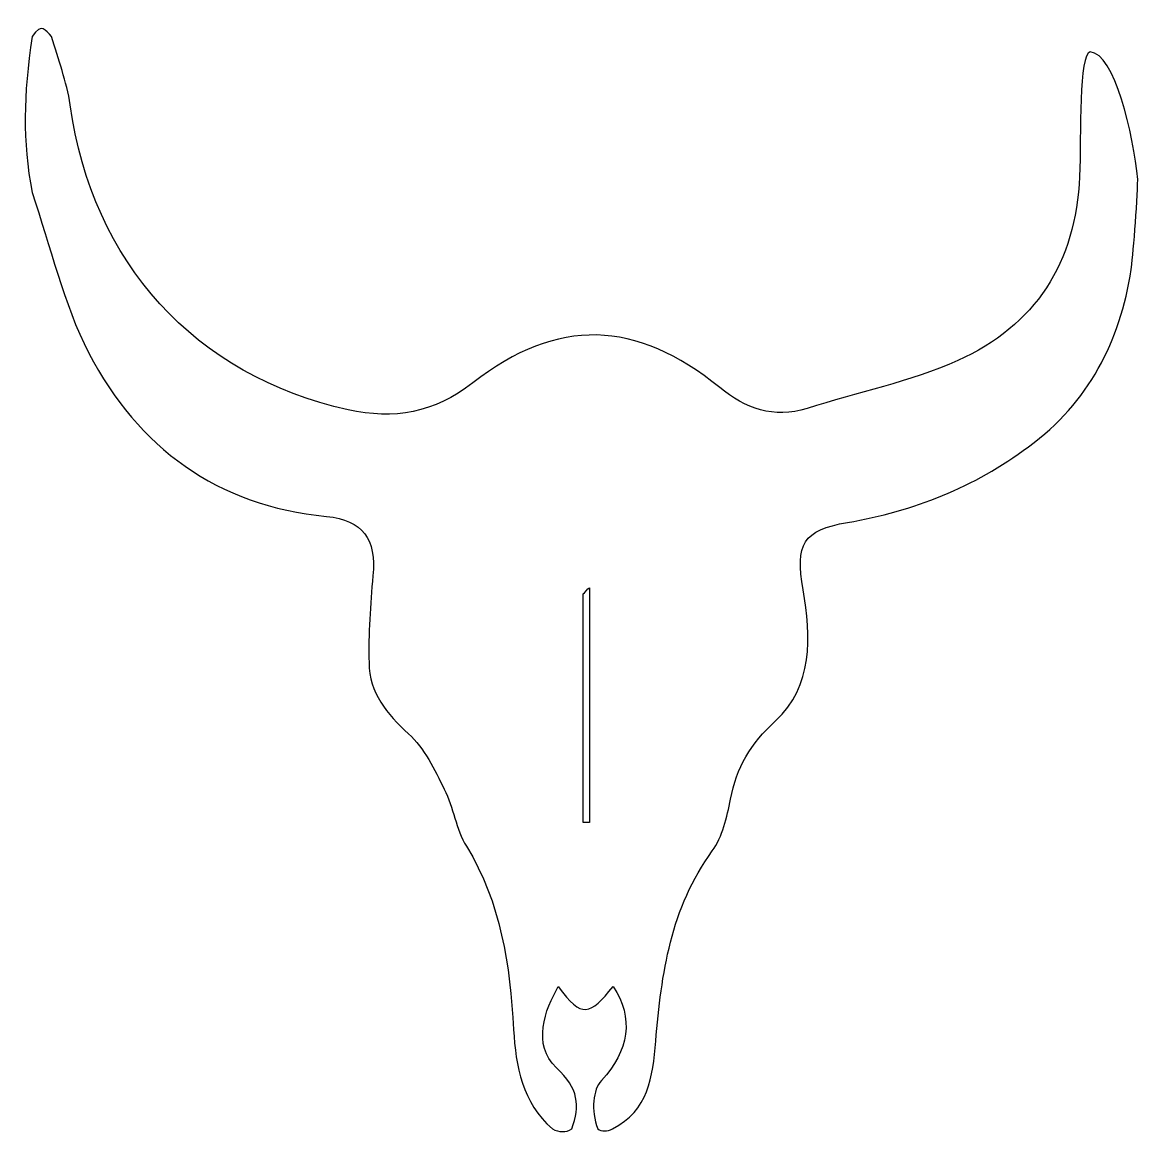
# Model space of a CAD drawing. Header units: centimetres. Extents: x -8.7 to 9.1, y -8.8 to 9.
import ezdxf

# ---------------------------------------------------------------- set-up
doc = ezdxf.new("R2010")
doc.units = ezdxf.units.CM
doc.header["$MEASUREMENT"] = 0
doc.layers.add('Layer 1', color=7, linetype='Continuous')

msp = doc.modelspace()

# ---------------------------------------------------------------- linework, layer by layer
at = {"layer": 'Layer 1'}
for points, knots in [([(-8.25619, 8.7739), (-8.15488, 8.41047), (-8.01119, 8.05304), (-7.95917, 7.68271), (-7.95917, 7.68271), (-7.60333, 5.1498), (-5.96715, 3.34852), (-3.5152, 2.8053), (-3.5152, 2.8053), (-2.77892, 2.64218), (-2.13595, 2.75413), (-1.52032, 3.23464), (-1.52032, 3.23464), (-0.16584, 4.29186), (1.09226, 4.24646), (2.42811, 3.16117), (2.42811, 3.16117), (2.83689, 2.82901), (3.2888, 2.65846), (3.82365, 2.82663), (3.82365, 2.82663), (4.6283, 3.07962), (5.46912, 3.2498), (6.23342, 3.59181), (6.23342, 3.59181), (7.47294, 4.14646), (8.12501, 5.16121), (8.18147, 6.5384), (8.18147, 6.5384), (8.20864, 7.20081), (8.16769, 8.50544), (8.34988, 8.52815), (8.34988, 8.52815), (8.74398, 8.5154), (9.04206, 7.21373), (9.11082, 6.48604), (9.11082, 6.48604), (9.11082, 6.13936), (9.02766, 5.18387), (9.00694, 5.04956), (9.00694, 5.04956), (8.82782, 3.88941), (8.33164, 2.92879), (7.36414, 2.21145), (7.36414, 2.21145), (6.49271, 1.56536), (5.52915, 1.18577), (4.47171, 1.00312), (4.47171, 1.00312), (3.75678, 0.87964), (3.63295, 0.65863), (3.76062, -0.07231), (3.76062, -0.07231), (3.89209, -0.825), (3.91834, -1.61856), (3.32072, -2.1677), (3.32072, -2.1677), (2.91935, -2.53656), (2.69908, -2.91634), (2.59912, -3.42455), (2.59912, -3.42455), (2.54295, -3.70985), (2.47371, -4.02407), (2.30832, -4.2509), (2.30832, -4.2509), (1.6426, -5.16406), (1.49547, -6.2112), (1.40416, -7.29088), (1.40416, -7.29088), (1.355, -7.87198), (1.28978, -8.40258), (0.71323, -8.69404), (0.71323, -8.69404), (0.62774, -8.73973), (0.53651, -8.73973), (0.47931, -8.69708), (0.47931, -8.69708), (0.36549, -8.39191), (0.39896, -8.06996), (0.53662, -7.92257), (0.53662, -7.92257), (0.97731, -7.45087), (1.06134, -6.9171), (0.72204, -6.41958), (0.72204, -6.41958), (0.3598, -6.87554), (0.21658, -6.93864), (-0.15312, -6.41958), (-0.15312, -6.41958), (-0.36775, -6.78889), (-0.57595, -7.34843), (-0.18228, -7.71892), (-0.18228, -7.71892), (0.17636, -8.05645), (0.19277, -8.31735), (0.06336, -8.69708), (0.06336, -8.69708), (-0.03927, -8.75674), (-0.13619, -8.75103), (-0.24864, -8.69708), (-0.24864, -8.69708), (-0.73, -8.27375), (-0.8339, -7.69788), (-0.86821, -7.10543), (-0.86821, -7.10543), (-0.92777, -6.07834), (-1.06757, -5.08094), (-1.62172, -4.1766), (-1.62172, -4.1766), (-1.78955, -3.90273), (-1.83087, -3.5543), (-1.97655, -3.26328), (-1.97655, -3.26328), (-2.13392, -2.94901), (-2.29342, -2.60354), (-2.54628, -2.37698), (-2.54628, -2.37698), (-2.90275, -2.0576), (-3.17056, -1.71952), (-3.1802, -1.2416), (-3.1802, -1.2416), (-3.18959, -0.77853), (-3.16094, -0.31275), (-3.11739, 0.14886), (-3.11739, 0.14886), (-3.06209, 0.73459), (-3.27728, 1.04223), (-3.86058, 1.09903), (-3.86058, 1.09903), (-5.61117, 1.26971), (-6.8722, 2.19898), (-7.65841, 3.71229), (-7.65841, 3.71229), (-8.07272, 4.50982), (-8.27187, 5.4192), (-8.56815, 6.27809), (-8.56815, 6.27809), (-8.72399, 7.11439), (-8.70412, 7.82979), (-8.56815, 8.77396), (-8.56815, 8.77396), (-8.40605, 9.00224), (-8.35639, 8.8754), (-8.25619, 8.7739)], [0, 0, 0, 0, 0.02702703, 0.02702703, 0.02702703, 0.02702703, 0.05405405, 0.05405405, 0.05405405, 0.05405405, 0.08108108, 0.08108108, 0.08108108, 0.08108108, 0.10810811, 0.10810811, 0.10810811, 0.10810811, 0.13513514, 0.13513514, 0.13513514, 0.13513514, 0.16216216, 0.16216216, 0.16216216, 0.16216216, 0.18918919, 0.18918919, 0.18918919, 0.18918919, 0.21621622, 0.21621622, 0.21621622, 0.21621622, 0.24324324, 0.24324324, 0.24324324, 0.24324324, 0.27027027, 0.27027027, 0.27027027, 0.27027027, 0.2972973, 0.2972973, 0.2972973, 0.2972973, 0.32432432, 0.32432432, 0.32432432, 0.32432432, 0.35135135, 0.35135135, 0.35135135, 0.35135135, 0.37837838, 0.37837838, 0.37837838, 0.37837838, 0.40540541, 0.40540541, 0.40540541, 0.40540541, 0.43243243, 0.43243243, 0.43243243, 0.43243243, 0.45945946, 0.45945946, 0.45945946, 0.45945946, 0.48648649, 0.48648649, 0.48648649, 0.48648649, 0.51351351, 0.51351351, 0.51351351, 0.51351351, 0.54054054, 0.54054054, 0.54054054, 0.54054054, 0.56756757, 0.56756757, 0.56756757, 0.56756757, 0.59459459, 0.59459459, 0.59459459, 0.59459459, 0.62162162, 0.62162162, 0.62162162, 0.62162162, 0.64864865, 0.64864865, 0.64864865, 0.64864865, 0.67567568, 0.67567568, 0.67567568, 0.67567568, 0.7027027, 0.7027027, 0.7027027, 0.7027027, 0.72972973, 0.72972973, 0.72972973, 0.72972973, 0.75675676, 0.75675676, 0.75675676, 0.75675676, 0.78378378, 0.78378378, 0.78378378, 0.78378378, 0.81081081, 0.81081081, 0.81081081, 0.81081081, 0.83783784, 0.83783784, 0.83783784, 0.83783784, 0.86486486, 0.86486486, 0.86486486, 0.86486486, 0.89189189, 0.89189189, 0.89189189, 0.89189189, 0.91891892, 0.91891892, 0.91891892, 0.91891892, 0.94594595, 0.94594595, 0.94594595, 0.94594595, 1, 1, 1, 1]), ([(0.34364, -0.04059), (0.30985, -0.0408), (0.27593, -0.14021), (0.24215, -0.14039), (0.24215, -0.14039), (0.24215, -1.39126), (0.24215, -2.54294), (0.24215, -3.79386), (0.24215, -3.79386), (0.27594, -3.79375), (0.30986, -3.7937), (0.34364, -3.7936), (0.34364, -3.7936), (0.34364, -2.54259), (0.34364, -1.29154), (0.34364, -0.04059)], [0, 0, 0, 0, 0.2, 0.2, 0.2, 0.2, 0.4, 0.4, 0.4, 0.4, 0.6, 0.6, 0.6, 0.6, 1, 1, 1, 1])]:
    msp.add_open_spline(points, degree=3, knots=knots, dxfattribs=at)

doc.saveas('drawing.dxf')
